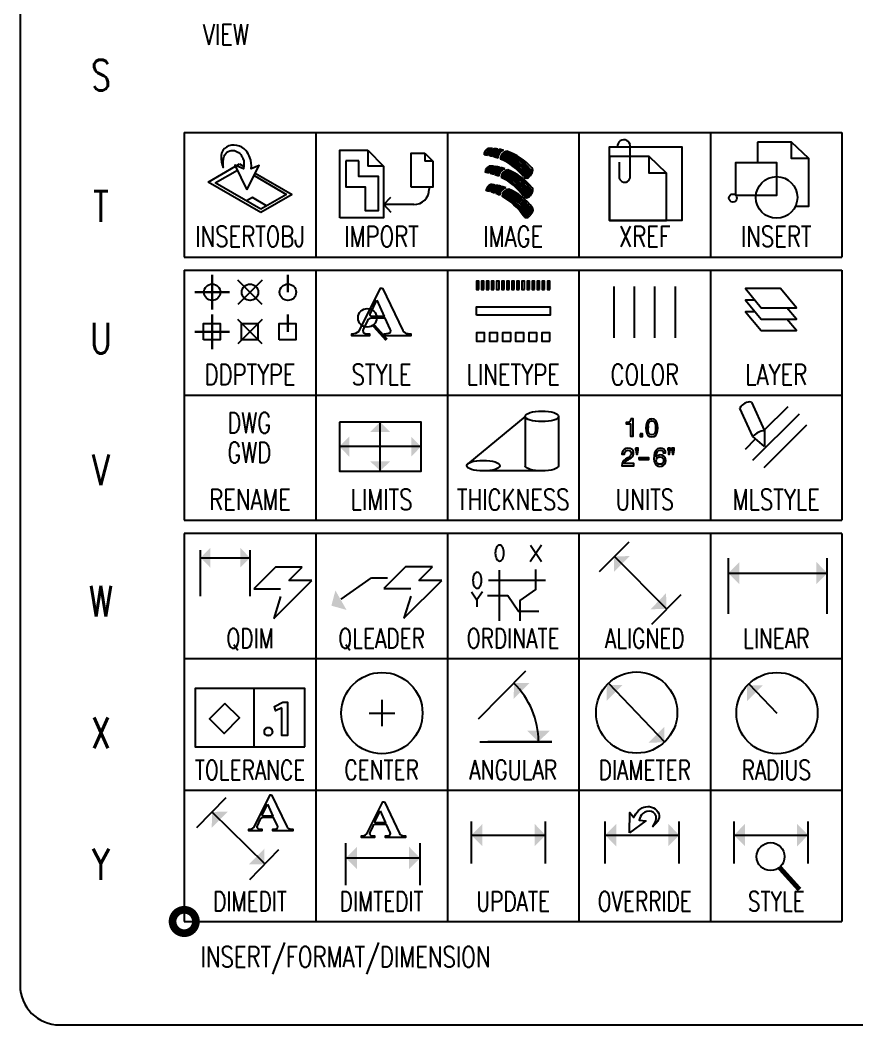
# Model space of a CAD drawing. Extents: x 1.7 to 12.8, y 1.1 to 13.1.
# Drawn here: x 1.716 to 4.274, y 1.067 to 4.138 of the extents above; entities that cross this region are included whole.
import ezdxf
from ezdxf.enums import TextEntityAlignment as Align

# ---------------------------------------------------------------- set-up
doc = ezdxf.new("R2010")
doc.units = 0
doc.header["$MEASUREMENT"] = 0
doc.linetypes.add('Center', pattern=[1.125, 0.75, -0.125, 0.125, -0.125])
for name, color, linetype in [('Borders', 252, 'Continuous'), ('Icons', 7, 'Continuous'), ('Text English', 7, 'Continuous')]:
    doc.layers.add(name, color=color, linetype=linetype)
doc.styles.add('Roman Simplex', font='romans.shx', dxfattribs={"width": 0.75, "height": 0.0625})

# ---------------------------------------------------------------- blocks, each defined once
blk = doc.blocks.new('INSERTOBJ')
at = {"layer": 'Icons', "color": 9}
for p, q in [((2.291, 3.6432), (2.3743, 3.6914)), ((2.3768, 3.6928), (2.3868, 3.6985)), ((2.3868, 3.6985), (2.4001, 3.6909)), ((2.3128, 3.6407), (2.3801, 3.6796)), ((2.4311, 3.6629), (2.5305, 3.6055)), ((2.435, 3.6707), (2.5479, 3.6055)), ((2.4521, 3.5502), (2.291, 3.6432)), ((2.4521, 3.5603), (2.3128, 3.6407)), ((2.426, 3.5955), (2.4085, 3.5854)), ((2.4695, 3.5703), (2.426, 3.5955)), ((2.5479, 3.6055), (2.4521, 3.5502)), ((2.5305, 3.6055), (2.4521, 3.5603))]:
    blk.add_line(p, q, dxfattribs=at)
at = {"layer": 'Icons'}
blk.add_lwpolyline([(2.4095, 3.6197), (2.4464, 3.6935), (2.4228, 3.684, 0.112483), (2.4187, 3.7181, 0.091919), (2.4065, 3.7392, 0.356106), (2.3469, 3.75, 0.257179), (2.3305, 3.724, 0.118424), (2.3371, 3.6872, -0.114901), (2.3403, 3.7222, -0.394005), (2.3712, 3.7392, -0.249939), (2.3973, 3.7154, -0.149654), (2.3988, 3.684), (2.3729, 3.6943)], format="xyb", close=True, dxfattribs=at)
blk = doc.blocks.new('IMPORT')
at = {"layer": 'Icons'}
for p, q in [((2.7787, 3.7403), (2.7787, 3.6919)), ((2.7787, 3.7403), (2.8265, 3.6919)), ((2.8265, 3.6919), (2.7787, 3.6919))]:
    blk.add_line(p, q, dxfattribs=at)
at = {"layer": 'Icons', "color": 8}
for p, q in [((2.9534, 3.7313), (2.9773, 3.7071)), ((2.9534, 3.7313), (2.9534, 3.7071)), ((2.9773, 3.7071), (2.9534, 3.7071))]:
    blk.add_line(p, q, dxfattribs=at)
at = {"layer": 'Icons', "color": 1}
for p, q in [((2.9665, 3.6279), (2.9665, 3.6212)), ((2.8282, 3.5743), (2.8491, 3.5974)), ((2.9197, 3.5743), (2.8282, 3.5743)), ((2.8282, 3.5743), (2.8491, 3.5513))]:
    blk.add_line(p, q, dxfattribs=at)
at = {"layer": 'Icons'}
for points in [[(2.6936, 3.5336), (2.6936, 3.7403), (2.7787, 3.7403)], [(2.8265, 3.6919), (2.8265, 3.5336), (2.6936, 3.5336)]]:
    blk.add_lwpolyline(points, dxfattribs=at)
at = {"layer": 'Icons', "color": 8}
for points in [[(2.9109, 3.6279), (2.9109, 3.7313), (2.9534, 3.7313)], [(2.9773, 3.7071), (2.9773, 3.6279), (2.9109, 3.6279)]]:
    blk.add_lwpolyline(points, dxfattribs=at)
at = {"layer": 'Icons', "color": 1}
for points in [[(2.7118, 3.7077), (2.7118, 3.6281), (2.7705, 3.6281), (2.7705, 3.5558), (2.8114, 3.5558), (2.8114, 3.6606), (2.7516, 3.6606), (2.7516, 3.7077)], [(2.7516, 3.7077), (2.7118, 3.7077)]]:
    blk.add_lwpolyline(points, dxfattribs=at)
blk.add_arc((2.9197, 3.6212), 0.0469, 270, 0, dxfattribs=at)
blk = doc.blocks.new('IMAGE')
at = {"layer": 'Icons', "color": 1}
blk.add_line((3.2812, 3.6728), (3.2739, 3.661), dxfattribs=at)
at = {"layer": 'Icons', "color": 5}
blk.add_line((3.2814, 3.6117), (3.2736, 3.6003), dxfattribs=at)
at = {"layer": 'Icons', "color": 114}
blk.add_line((3.2819, 3.5506), (3.2737, 3.5395), dxfattribs=at)
at = {"layer": 'Icons', "color": 31}
for centre, radius, start, end in [((3.1564, 3.726), 0.0224, 115.5246, 179.178), ((3.1157, 3.5499), 0.1773, 80.241, 84.0643), ((3.1681, 3.725), 0.0324, 149.5951, 178.0737), ((3.1681, 3.725), 0.0274, 129.5177, 179.0615), ((3.1681, 3.725), 0.0224, 112.1205, 180.8669), ((3.1475, 3.5688), 0.1773, 86.0513, 90.2338)]:
    blk.add_arc(centre, radius, start, end, dxfattribs=at)
at = {"layer": 'Icons', "color": 11}
for centre, radius, start, end in [((3.1724, 3.7243), 0.0224, 109.8604, 180.9863), ((3.1157, 3.5499), 0.1773, 75.3712, 78.8393), ((3.1828, 3.7222), 0.0299, 131.5833, 178.0136), ((3.1828, 3.7222), 0.0274, 123.7157, 178.9916), ((3.1828, 3.7222), 0.0249, 116.5285, 180.2581), ((3.1828, 3.7222), 0.0224, 106.0262, 181.9172), ((3.1475, 3.5688), 0.1773, 80.53, 84.4013)]:
    blk.add_arc(centre, radius, start, end, dxfattribs=at)
at = {"layer": 'Icons', "color": 20}
for centre, radius, start, end in [((3.1867, 3.721), 0.0224, 102.811, 181.4433), ((3.1157, 3.5499), 0.1773, 69.8089, 74.0895), ((3.1992, 3.7184), 0.0324, 137.543, 177.7161), ((3.1992, 3.7184), 0.0299, 125.3378, 178.9958), ((3.1992, 3.7184), 0.0274, 120.258, 180.6052), ((3.1992, 3.7184), 0.0249, 113.7176, 182.6568), ((3.1992, 3.7184), 0.0224, 104.5599, 185.3244), ((3.1475, 3.5688), 0.1773, 74.9438, 78.8724)]:
    blk.add_arc(centre, radius, start, end, dxfattribs=at)
at = {"layer": 'Icons', "color": 1}
for centre, radius, start, end in [((3.2066, 3.715), 0.0224, 98.4263, 184.0351), ((3.1157, 3.5499), 0.1823, 35.3795, 67.8048), ((3.1157, 3.5499), 0.1873, 34.813, 67.9692), ((3.1157, 3.5499), 0.1923, 34.9621, 67.7877), ((3.1157, 3.5499), 0.1973, 35.5727, 67.2344), ((3.1157, 3.5499), 0.2023, 36.167, 66.3066), ((3.1475, 3.5688), 0.1773, 41.6697, 71.6372), ((3.1157, 3.5499), 0.2073, 36.7536, 63.4345), ((3.1157, 3.5499), 0.1773, 38.3432, 67.2344), ((3.2712, 3.6789), 0.0117, 328.3856, 41.6697), ((3.264, 3.6672), 0.0117, 218.3432, 328.3856)]:
    blk.add_arc(centre, radius, start, end, dxfattribs=at)
at = {"layer": 'Icons', "color": 131}
for centre, radius, start, end in [((3.1597, 3.6715), 0.0224, 112.4434, 176.0968), ((3.1714, 3.6699), 0.0324, 146.5139, 174.9924), ((3.1714, 3.6699), 0.0274, 126.4364, 175.9803), ((3.1714, 3.6699), 0.0224, 109.0392, 177.7856), ((3.1424, 3.515), 0.1773, 82.9701, 87.1526), ((3.1096, 3.4979), 0.1773, 77.1598, 80.983)]:
    blk.add_arc(centre, radius, start, end, dxfattribs=at)
at = {"layer": 'Icons', "color": 140}
for centre, radius, start, end in [((3.1756, 3.6689), 0.0224, 106.7791, 177.9051), ((3.1859, 3.6663), 0.0299, 128.5021, 174.9324), ((3.1859, 3.6663), 0.0274, 120.6344, 175.9103), ((3.1859, 3.6663), 0.0249, 113.4472, 177.1768), ((3.1859, 3.6663), 0.0224, 102.9449, 178.836), ((3.1424, 3.515), 0.1773, 77.4488, 81.32), ((3.1096, 3.4979), 0.1773, 72.29, 75.758)]:
    blk.add_arc(centre, radius, start, end, dxfattribs=at)
at = {"layer": 'Icons', "color": 150}
for centre, radius, start, end in [((3.1897, 3.6649), 0.0224, 99.7297, 178.362), ((3.202, 3.6616), 0.0299, 122.2566, 175.9146), ((3.202, 3.6616), 0.0274, 117.1768, 177.5239), ((3.1424, 3.515), 0.1773, 71.8625, 75.7911), ((3.1096, 3.4979), 0.1773, 66.7277, 71.0082), ((3.202, 3.6616), 0.0324, 134.4617, 174.6349), ((3.202, 3.6616), 0.0249, 110.6364, 179.5756), ((3.202, 3.6616), 0.0224, 101.4786, 182.2431)]:
    blk.add_arc(centre, radius, start, end, dxfattribs=at)
at = {"layer": 'Icons', "color": 5}
for centre, radius, start, end in [((3.2093, 3.6578), 0.0224, 95.345, 180.9539), ((3.1096, 3.4979), 0.1773, 35.262, 64.1532), ((3.1096, 3.4979), 0.1823, 32.2983, 64.7235), ((3.1096, 3.4979), 0.1873, 31.7318, 64.8879), ((3.1096, 3.4979), 0.1923, 31.8808, 64.7064), ((3.1096, 3.4979), 0.1973, 32.4915, 64.1532), ((3.1096, 3.4979), 0.2023, 33.0858, 63.2253), ((3.1424, 3.515), 0.1773, 38.5884, 68.556), ((3.1096, 3.4979), 0.2073, 33.6723, 60.3532), ((3.2718, 3.6183), 0.0117, 325.3043, 38.5884), ((3.264, 3.607), 0.0117, 215.262, 325.3043)]:
    blk.add_arc(centre, radius, start, end, dxfattribs=at)
at = {"layer": 'Icons', "color": 60}
for centre, radius, start, end in [((3.1623, 3.6145), 0.0224, 110.467, 174.1204), ((3.1739, 3.6126), 0.0299, 129.8857, 173.4341), ((3.1739, 3.6126), 0.0249, 117.3641, 174.7726), ((3.1739, 3.6126), 0.0224, 107.0629, 175.8093), ((3.1396, 3.4588), 0.1773, 80.9937, 85.1762), ((3.1063, 3.4428), 0.1773, 75.1834, 79.0067)]:
    blk.add_arc(centre, radius, start, end, dxfattribs=at)
at = {"layer": 'Icons', "color": 81}
for centre, radius, start, end in [((3.1781, 3.6114), 0.0224, 104.8028, 175.9287), ((3.1883, 3.6085), 0.0299, 126.5257, 172.956), ((3.1883, 3.6085), 0.0274, 118.6581, 173.9339), ((3.1883, 3.6085), 0.0249, 111.4709, 175.2005), ((3.1883, 3.6085), 0.0224, 100.9686, 176.8596), ((3.1396, 3.4588), 0.1773, 75.4724, 79.3437), ((3.1063, 3.4428), 0.1773, 70.3136, 73.7817)]:
    blk.add_arc(centre, radius, start, end, dxfattribs=at)
at = {"layer": 'Icons', "color": 102}
for centre, radius, start, end in [((3.192, 3.6069), 0.0224, 97.7534, 176.3856), ((3.2043, 3.6033), 0.0324, 132.4854, 172.6585), ((3.2043, 3.6033), 0.0299, 120.2802, 173.9382), ((3.2043, 3.6033), 0.0274, 115.2004, 175.5476), ((3.2043, 3.6033), 0.0249, 108.66, 177.5992), ((3.2043, 3.6033), 0.0224, 99.5023, 180.2667), ((3.1396, 3.4588), 0.1773, 69.8862, 73.8148), ((3.1063, 3.4428), 0.1773, 64.7513, 69.0319)]:
    blk.add_arc(centre, radius, start, end, dxfattribs=at)
at = {"layer": 'Icons', "color": 114}
for centre, radius, start, end in [((3.2114, 3.5992), 0.0224, 93.3686, 178.9775), ((3.1063, 3.4428), 0.1773, 33.2856, 62.1768), ((3.1396, 3.4588), 0.1523, 30.7154, 70.9482), ((3.1396, 3.4588), 0.1573, 31.1639, 71.0559), ((3.1396, 3.4588), 0.1623, 31.881, 70.7556), ((3.1396, 3.4588), 0.1673, 32.5521, 70.0372), ((3.1396, 3.4588), 0.1473, 31.0947, 66.5796), ((3.1396, 3.4588), 0.1723, 33.3549, 68.7932), ((3.1396, 3.4588), 0.1773, 36.6121, 66.5796), ((3.1396, 3.4588), 0.1423, 32.8352, 46.821), ((3.2725, 3.5576), 0.0117, 323.328, 36.6121), ((3.2643, 3.5465), 0.0117, 213.2856, 323.328)]:
    blk.add_arc(centre, radius, start, end, dxfattribs=at)
blk = doc.blocks.new('XREF')
at = {"layer": 'Icons', "color": 9}
blk.add_lwpolyline([(3.518, 3.526), (3.518, 3.7503), (3.739, 3.7503), (3.739, 3.526), (3.518, 3.526)], dxfattribs=at)
at = {"layer": 'Icons'}
blk.add_lwpolyline([(3.5467, 3.7039), (3.5467, 3.6597, 1.032778), (3.581, 3.6608), (3.581, 3.7525, 1.058186), (3.5419, 3.7503, -2.787445)], format="xyb", dxfattribs=at)
at = {"layer": 'Icons', "color": 1}
for points in [[(3.518, 3.7216), (3.518, 3.526), (3.6915, 3.526), (3.6915, 3.6707), (3.6385, 3.6707), (3.6385, 3.7216), (3.518, 3.7216)], [(3.6915, 3.6707), (3.6385, 3.7216)]]:
    blk.add_lwpolyline(points, dxfattribs=at)
blk = doc.blocks.new('INSERT')
at = {"layer": 'Icons'}
for points in [[(3.9703, 3.7646), (3.9703, 3.7016)], [(4.0858, 3.569), (4.1272, 3.569), (4.1272, 3.7149), (4.0742, 3.7149), (4.0742, 3.7646), (3.9703, 3.7646)], [(4.1272, 3.7149), (4.0742, 3.7646)], [(3.9659, 3.6032), (4.0289, 3.6032), (4.0289, 3.6585)]]:
    blk.add_lwpolyline(points, dxfattribs=at)
at = {"layer": 'Icons', "color": 7}
blk.add_lwpolyline([(4.0289, 3.6032), (4.0289, 3.7016), (3.9029, 3.7016), (3.9029, 3.6032)], close=True, dxfattribs=at)
at = {"layer": 'Icons', "color": 1}
blk.add_circle((4.0283, 3.5961), 0.0635, dxfattribs=at)
at = {"layer": 'Icons', "color": 7}
blk.add_circle((3.8946, 3.5943), 0.0123, dxfattribs=at)
blk = doc.blocks.new('DDPTYPE')
at = {"layer": 'Icons'}
for p, q in [((2.3032, 3.3592), (2.3032, 3.2536)), ((2.3032, 3.2536), (2.3032, 3.3592)), ((2.5345, 3.3064), (2.5345, 3.3592)), ((2.5345, 3.3592), (2.5345, 3.3064)), ((2.4562, 3.3437), (2.3815, 3.2691)), ((2.4562, 3.2691), (2.3815, 3.3437)), ((2.2504, 3.3064), (2.356, 3.3064)), ((2.356, 3.3064), (2.2504, 3.3064)), ((2.3032, 3.1329), (2.3032, 3.2385)), ((2.3032, 3.2385), (2.3032, 3.1329)), ((2.5345, 3.1857), (2.5345, 3.2385)), ((2.5345, 3.2385), (2.5345, 3.1857)), ((2.4562, 3.2231), (2.3815, 3.1484)), ((2.4562, 3.1484), (2.3815, 3.2231)), ((2.356, 3.1857), (2.2504, 3.1857)), ((2.2504, 3.1857), (2.356, 3.1857))]:
    blk.add_line(p, q, dxfattribs=at)
for points in [[(2.2771, 3.1606), (2.2771, 3.2109), (2.3274, 3.2109), (2.3274, 3.1606)], [(2.3927, 3.1606), (2.3927, 3.2109), (2.443, 3.2109), (2.443, 3.1606)], [(2.5084, 3.1606), (2.5084, 3.2109), (2.5587, 3.2109), (2.5587, 3.1606)]]:
    blk.add_lwpolyline(points, close=True, dxfattribs=at)
for centre in [(2.3032, 3.3064), (2.4188, 3.3064), (2.5345, 3.3064)]:
    blk.add_circle(centre, 0.0251, dxfattribs=at)
blk = doc.blocks.new('TEXTSTYLE')
at = {"layer": 'Icons', "color": 9}
for points in [[(2.8239, 3.3189), (2.8861, 3.1899, 0.302496), (2.9026, 3.1802), (2.9101, 3.1795), (2.9101, 3.1735), (2.8284, 3.1735), (2.8284, 3.1795), (2.8419, 3.181, 0.592337), (2.8472, 3.1937), (2.8322, 3.2267), (2.7894, 3.2267, 0.261951), (2.7774, 3.2199), (2.7647, 3.1929, 0.471405), (2.7707, 3.1802), (2.7842, 3.1795), (2.7842, 3.1735), (2.7302, 3.1735), (2.7302, 3.1795, 0.175809), (2.752, 3.1877), (2.8172, 3.3189)], [(2.8067, 3.2821), (2.8292, 3.2327), (2.7902, 3.2327, -0.588403), (2.7864, 3.2394)]]:
    blk.add_lwpolyline(points, format="xyb", close=True, dxfattribs=at)
at = {"layer": 'Icons', "const_width": 0.01}
blk.add_lwpolyline([(2.7952, 3.2066), (2.8363, 3.161)], dxfattribs=at)
at = {"layer": 'Icons'}
blk.add_circle((2.7773, 3.2282), 0.0284, dxfattribs=at)
blk = doc.blocks.new('LINETYPE')
at = {"layer": 'Icons'}
for points in [[(3.1179, 3.315), (3.1179, 3.34), (3.1106, 3.34), (3.1106, 3.315)], [(3.1334, 3.315), (3.1334, 3.34), (3.1261, 3.34), (3.1261, 3.315)], [(3.1489, 3.315), (3.1489, 3.34), (3.1416, 3.34), (3.1416, 3.315)], [(3.1644, 3.315), (3.1644, 3.34), (3.1571, 3.34), (3.1571, 3.315)], [(3.1799, 3.315), (3.1799, 3.34), (3.1726, 3.34), (3.1726, 3.315)], [(3.1954, 3.315), (3.1954, 3.34), (3.1881, 3.34), (3.1881, 3.315)], [(3.2109, 3.315), (3.2109, 3.34), (3.2036, 3.34), (3.2036, 3.315)], [(3.2264, 3.315), (3.2264, 3.34), (3.2191, 3.34), (3.2191, 3.315)], [(3.2419, 3.315), (3.2419, 3.34), (3.2346, 3.34), (3.2346, 3.315)], [(3.2574, 3.315), (3.2574, 3.34), (3.2501, 3.34), (3.2501, 3.315)], [(3.2729, 3.315), (3.2729, 3.34), (3.2656, 3.34), (3.2656, 3.315)], [(3.2884, 3.315), (3.2884, 3.34), (3.2811, 3.34), (3.2811, 3.315)], [(3.3039, 3.315), (3.3039, 3.34), (3.2966, 3.34), (3.2966, 3.315)], [(3.3194, 3.315), (3.3194, 3.34), (3.3121, 3.34), (3.3121, 3.315)], [(3.3349, 3.315), (3.3349, 3.34), (3.3277, 3.34), (3.3277, 3.315)], [(3.1106, 3.2362), (3.1106, 3.2618), (3.3364, 3.2618), (3.3363, 3.2362)], [(3.1356, 3.1569), (3.1356, 3.1819), (3.1106, 3.1819), (3.1106, 3.1569)], [(3.1757, 3.1569), (3.1757, 3.1819), (3.1507, 3.1819), (3.1507, 3.1569)], [(3.2157, 3.1569), (3.2157, 3.1819), (3.1907, 3.1819), (3.1907, 3.1569)], [(3.2557, 3.1569), (3.2557, 3.1819), (3.2307, 3.1819), (3.2307, 3.1569)], [(3.2957, 3.1569), (3.2957, 3.1819), (3.2707, 3.1819), (3.2707, 3.1569)], [(3.3357, 3.1569), (3.3357, 3.1819), (3.3108, 3.1819), (3.3108, 3.1569)]]:
    blk.add_lwpolyline(points, close=True, dxfattribs=at)
blk = doc.blocks.new('COLOR')
at = {"layer": 'Icons', "color": 1}
blk.add_line((3.5314, 3.167), (3.5314, 3.324), dxfattribs=at)
at = {"layer": 'Icons', "color": 2}
blk.add_line((3.5939, 3.167), (3.5939, 3.324), dxfattribs=at)
at = {"layer": 'Icons', "color": 3}
blk.add_line((3.6564, 3.167), (3.6564, 3.324), dxfattribs=at)
at = {"layer": 'Icons', "color": 5}
blk.add_line((3.7189, 3.167), (3.7189, 3.324), dxfattribs=at)
blk = doc.blocks.new('LAYER')
at = {"layer": 'Icons'}
for p, q in [((4.0891, 3.2238), (4.0595, 3.2592)), ((4.0891, 3.1892), (4.0598, 3.2238))]:
    blk.add_line(p, q, dxfattribs=at)
for points in [[(4.0891, 3.2592), (4.0404, 3.3174), (3.9329, 3.3174), (3.9815, 3.2592), (4.0891, 3.2592)], [(3.9624, 3.282), (3.9329, 3.282), (3.9815, 3.2238), (4.0891, 3.2238), (4.0595, 3.2592)], [(3.9624, 3.2467), (3.9329, 3.2467), (3.9815, 3.1892), (4.0891, 3.1892), (4.0598, 3.2238)]]:
    blk.add_lwpolyline(points, dxfattribs=at)
at = {"layer": 'Icons', "color": 7}
blk.add_lwpolyline([(4.0891, 3.2592), (4.0404, 3.3174), (3.9329, 3.3174), (3.9815, 3.2592), (4.0891, 3.2592), (4.0891, 3.2592)], dxfattribs=at)
blk = doc.blocks.new('RENAME')
at = {"layer": 'Text English', "style": 'Roman Simplex', "width": 0.75}
for s, p in [('DWG', (2.4167, 2.8756)), ('GWD', (2.4167, 2.7846))]:
    blk.add_text(s, height=0.06336, dxfattribs=at).set_placement(p, align=Align.CENTER)
blk = doc.blocks.new('LIMITS')
at = {"layer": 'Icons'}
for p, q in [((2.8167, 2.7599), (2.8167, 2.9095)), ((2.9415, 2.8347), (2.6919, 2.8347))]:
    blk.add_line(p, q, dxfattribs=at)
blk.add_lwpolyline([(2.6919, 2.9095), (2.6919, 2.7599), (2.9415, 2.7599), (2.9415, 2.9095)], close=True, dxfattribs=at)
for points in [[(2.8471, 2.8795), (2.8167, 2.9095), (2.7862, 2.8795)], [(2.7219, 2.8651), (2.6919, 2.8347), (2.7219, 2.8042)], [(2.9115, 2.8651), (2.9415, 2.8347), (2.9115, 2.8042)], [(2.8471, 2.7898), (2.8167, 2.7599), (2.7862, 2.7898)]]:
    blk.add_solid(points, dxfattribs=at)
blk = doc.blocks.new('THICKNESS')
at = {"layer": 'Icons'}
for p, q in [((3.2603, 2.927), (3.0844, 2.7821)), ((3.3111, 2.7602), (3.1318, 2.7602))]:
    blk.add_line(p, q, dxfattribs=at)
at = {"layer": 'Icons', "color": 1}
for p, q in [((3.2603, 2.927), (3.2603, 2.7763)), ((3.3619, 2.927), (3.3619, 2.7763))]:
    blk.add_line(p, q, dxfattribs=at)
for centre in [(3.3111, 2.927), (3.1318, 2.7763)]:
    blk.add_ellipse(centre, major_axis=(-0.0508, 0), ratio=0.31795, dxfattribs=at)
at = {"layer": 'Icons', "color": 1, "extrusion": (0, 0, -1)}
blk.add_ellipse((3.3111, 2.7763), major_axis=(-0.0508, 0), ratio=0.31795, start_param=3.141593, end_param=6.283185, dxfattribs=at)
blk = doc.blocks.new('UNITS')
blk.add_lwpolyline([(3.6068, 2.7948), (3.638, 2.7948), (3.638, 2.8004), (3.6068, 2.8004), (3.6068, 2.7948)])
at = {"layer": 'Icons', "elevation": -0.0441}
for points in [[(3.5758, 2.9035), (3.5698, 2.9035), (3.5698, 2.9095), (3.5758, 2.9095), (3.5788, 2.9105), (3.5818, 2.9125), (3.5828, 2.9155), (3.5838, 2.9205), (3.5888, 2.9205), (3.5888, 2.9135), (3.5888, 2.9065), (3.5888, 2.8995), (3.5888, 2.8925), (3.5888, 2.8865), (3.5888, 2.8795), (3.5888, 2.8725), (3.5888, 2.8655), (3.5828, 2.8655), (3.5828, 2.8755), (3.5828, 2.8845), (3.5828, 2.8945), (3.5828, 2.9035)], [(3.6108, 2.8735), (3.6108, 2.8655), (3.6188, 2.8655), (3.6188, 2.8735)], [(3.5652, 2.7885), (3.5682, 2.7905), (3.5712, 2.7935), (3.5752, 2.7955), (3.5792, 2.7975), (3.5842, 2.8005), (3.5872, 2.8035), (3.5902, 2.8075), (3.5912, 2.8125), (3.5912, 2.8165), (3.5902, 2.8215), (3.5872, 2.8255), (3.5812, 2.8285), (3.5732, 2.8295), (3.5672, 2.8285), (3.5622, 2.8255), (3.5582, 2.8215), (3.5562, 2.8165), (3.5552, 2.8115), (3.5632, 2.8115), (3.5632, 2.8155), (3.5652, 2.8185), (3.5672, 2.8215), (3.5702, 2.8225), (3.5732, 2.8235), (3.5782, 2.8225), (3.5812, 2.8215), (3.5832, 2.8185), (3.5842, 2.8155), (3.5842, 2.8125), (3.5832, 2.8085), (3.5812, 2.8055), (3.5782, 2.8035), (3.5752, 2.8015), (3.5712, 2.7995), (3.5662, 2.7965), (3.5612, 2.7925), (3.5582, 2.7885), (3.5562, 2.7825), (3.5552, 2.7755), (3.5642, 2.7755), (3.5732, 2.7755), (3.5832, 2.7755), (3.5922, 2.7755), (3.5922, 2.7825), (3.5842, 2.7825), (3.5772, 2.7825), (3.5692, 2.7825), (3.5622, 2.7825), (3.5632, 2.7855)], [(3.7154, 2.8235), (3.7154, 2.8295), (3.7084, 2.8295), (3.7084, 2.8235), (3.7094, 2.8175), (3.7104, 2.8115), (3.7134, 2.8115), (3.7144, 2.8175)], [(3.6614, 2.7875), (3.6604, 2.7915), (3.6614, 2.7955), (3.6624, 2.7985), (3.6654, 2.8005), (3.6684, 2.8025), (3.6714, 2.8035), (3.6764, 2.8025), (3.6794, 2.8015), (3.6814, 2.7985), (3.6824, 2.7955), (3.6824, 2.7915), (3.6824, 2.7875), (3.6804, 2.7845), (3.6784, 2.7825), (3.6754, 2.7805), (3.6714, 2.7805), (3.6684, 2.7805), (3.6654, 2.7825), (3.6624, 2.7845)]]:
    blk.add_lwpolyline(points, close=True, dxfattribs=at)
for points in [[(3.6398, 2.9185), (3.6348, 2.9145), (3.6318, 2.9075), (3.6298, 2.9005), (3.6288, 2.8915), (3.6298, 2.8825), (3.6318, 2.8745), (3.6348, 2.8685), (3.6398, 2.8655), (3.6468, 2.8645), (3.6538, 2.8655), (3.6588, 2.8685), (3.6618, 2.8745), (3.6638, 2.8825), (3.6648, 2.8915), (3.6638, 2.9005), (3.6618, 2.9085), (3.6588, 2.9145), (3.6538, 2.9185), (3.6468, 2.9195), (3.6398, 2.9185), (3.6468, 2.9195)], [(3.6358, 2.8985), (3.6368, 2.9045), (3.6388, 2.9095), (3.6418, 2.9125), (3.6468, 2.9135), (3.6518, 2.9125), (3.6548, 2.9095), (3.6568, 2.9045), (3.6578, 2.8985), (3.6578, 2.8915), (3.6578, 2.8845), (3.6568, 2.8785), (3.6548, 2.8745), (3.6518, 2.8715), (3.6468, 2.8705), (3.6418, 2.8715), (3.6388, 2.8745), (3.6368, 2.8785), (3.6358, 2.8845), (3.6358, 2.8915), (3.6358, 2.8985), (3.6358, 2.8915)], [(3.5982, 2.8235), (3.5992, 2.8175), (3.6002, 2.8115), (3.6032, 2.8115), (3.6042, 2.8175), (3.6052, 2.8235), (3.6052, 2.8295), (3.5982, 2.8295), (3.5982, 2.8235), (3.5982, 2.8295)], [(3.6604, 2.8085), (3.6624, 2.8145), (3.6644, 2.8195), (3.6674, 2.8225), (3.6724, 2.8235), (3.6754, 2.8235), (3.6784, 2.8225), (3.6804, 2.8205), (3.6814, 2.8185), (3.6814, 2.8155), (3.6884, 2.8155), (3.6884, 2.8195), (3.6864, 2.8225), (3.6834, 2.8265), (3.6784, 2.8285), (3.6724, 2.8295), (3.6644, 2.8275), (3.6594, 2.8225), (3.6554, 2.8155), (3.6544, 2.8065), (3.6534, 2.7985), (3.6544, 2.7895), (3.6574, 2.7825), (3.6614, 2.7775), (3.6664, 2.7745), (3.6714, 2.7735), (3.6774, 2.7745), (3.6824, 2.7775), (3.6864, 2.7805), (3.6884, 2.7855), (3.6894, 2.7915), (3.6884, 2.7965), (3.6874, 2.8015), (3.6834, 2.8055), (3.6784, 2.8085), (3.6724, 2.8095), (3.6694, 2.8085), (3.6664, 2.8075), (3.6634, 2.8065), (3.6614, 2.8045), (3.6604, 2.8035), (3.6604, 2.8085), (3.6604, 2.8035)], [(3.6964, 2.8235), (3.6974, 2.8175), (3.6984, 2.8115), (3.7014, 2.8115), (3.7024, 2.8175), (3.7034, 2.8235), (3.7034, 2.8295), (3.6964, 2.8295), (3.6964, 2.8235), (3.6964, 2.8295)]]:
    blk.add_lwpolyline(points, dxfattribs=at)
blk = doc.blocks.new('MLSTYLE')
at = {"layer": 'Icons', "color": 2}
for p, q in [((3.956, 2.8654), (3.9162, 2.9522)), ((3.952, 2.9708), (3.9911, 2.8833)), ((3.9911, 2.8349), (3.956, 2.8654)), ((3.9911, 2.8833), (3.9911, 2.8349))]:
    blk.add_line(p, q, dxfattribs=at)
at = {"layer": 'Icons', "color": 8}
for p, q in [((3.9905, 2.8846), (4.0634, 2.9575)), ((3.99, 2.7703), (4.1203, 2.9007))]:
    blk.add_line(p, q, dxfattribs=at)
at = {"layer": 'Icons', "linetype": 'Center'}
blk.add_line((3.9556, 2.7928), (4.0978, 2.935), dxfattribs=at)
at = {"layer": 'Icons', "color": 253}
blk.add_line((3.9331, 2.8272), (3.9642, 2.8583), dxfattribs=at)
at = {"layer": 'Icons', "color": 2}
for centre, radius, start, end in [((3.9475, 2.9357), 0.0354, 82.644, 152.1711), ((3.9947, 2.8329), 0.0505, 94.0208, 139.9709)]:
    blk.add_arc(centre, radius, start, end, dxfattribs=at)
blk = doc.blocks.new('QDIM')
at = {"layer": 'Icons'}
for p, q in [((2.2678, 2.3778), (2.2678, 2.5183)), ((2.4188, 2.3778), (2.4188, 2.5183)), ((2.2678, 2.4949), (2.4188, 2.4949))]:
    blk.add_line(p, q, dxfattribs=at)
at = {"layer": 'Icons', "color": 8}
for p, q in [((2.4967, 2.4664), (2.4305, 2.4002)), ((2.5786, 2.4664), (2.4967, 2.4664)), ((2.5373, 2.425), (2.5786, 2.4664)), ((2.4305, 2.4002), (2.5124, 2.4002)), ((2.4916, 2.3092), (2.6075, 2.425)), ((2.6075, 2.425), (2.5373, 2.425)), ((2.5124, 2.3768), (2.4916, 2.3092))]:
    blk.add_line(p, q, dxfattribs=at)
at = {"layer": 'Icons'}
for points in [[(2.2977, 2.5254), (2.2678, 2.4949), (2.2977, 2.4644)], [(2.3889, 2.5254), (2.4188, 2.4949), (2.3889, 2.4644)]]:
    blk.add_solid(points, dxfattribs=at)
blk = doc.blocks.new('QLEADER')
for p, q in [((2.6973, 2.3684), (2.7903, 2.4338)), ((2.7903, 2.4338), (2.8386, 2.4338))]:
    blk.add_line(p, q)
at = {"layer": 'Icons', "color": 8}
for p, q in [((2.8944, 2.4671), (2.8282, 2.4009)), ((2.9763, 2.4671), (2.8944, 2.4671)), ((2.935, 2.4258), (2.9763, 2.4671)), ((2.8282, 2.4009), (2.9101, 2.4009)), ((2.8893, 2.3099), (3.0052, 2.4258)), ((3.0052, 2.4258), (2.935, 2.4258)), ((2.9101, 2.3775), (2.8893, 2.3099))]:
    blk.add_line(p, q, dxfattribs=at)
at = {"layer": 'Icons'}
blk.add_solid([(2.6798, 2.395), (2.6675, 2.3485), (2.7138, 2.3354)], dxfattribs=at)
blk = doc.blocks.new('ORDINATE')
at = {"layer": 'Icons'}
for p, q in [((3.1475, 2.4264), (3.3219, 2.4264)), ((3.1121, 2.3661), (3.1121, 2.3451))]:
    blk.add_line(p, q, dxfattribs=at)
for points in [[(3.1817, 2.5337, 0.164917), (3.1772, 2.5322, 0.105743), (3.1723, 2.5266, 0.068937), (3.1696, 2.5191, 0.05513), (3.1685, 2.5092, 0.05513), (3.1696, 2.4993, 0.068937), (3.1723, 2.4919, 0.105743), (3.1772, 2.4862, 0.164917), (3.1817, 2.4847, 0.164917), (3.1863, 2.4862, 0.105743), (3.1911, 2.4919, 0.068937), (3.1939, 2.4993, 0.05513), (3.195, 2.5092, 0.05513), (3.1939, 2.5191, 0.068937), (3.1911, 2.5266, 0.105743), (3.1863, 2.5322, 0.164917)], [(3.1134, 2.4507, 0.164917), (3.1088, 2.4492, 0.105743), (3.104, 2.4436, 0.068937), (3.1012, 2.4361, 0.05513), (3.1001, 2.4262, 0.05513), (3.1012, 2.4163, 0.068937), (3.104, 2.4089, 0.105743), (3.1088, 2.4032, 0.164917), (3.1134, 2.4017, 0.164917), (3.1179, 2.4032, 0.105743), (3.1228, 2.4089, 0.068937), (3.1255, 2.4163, 0.05513), (3.1266, 2.4262, 0.05513), (3.1255, 2.4361, 0.068937), (3.1228, 2.4436, 0.105743), (3.1179, 2.4492, 0.164917)]]:
    blk.add_lwpolyline(points, format="xyb", close=True, dxfattribs=at)
for points in [[(3.3101, 2.5329), (3.2747, 2.4825)], [(3.2765, 2.5329), (3.3101, 2.4834)], [(3.1817, 2.3025), (3.1817, 2.4572)], [(3.2447, 2.3025), (3.2447, 2.3644), (3.2922, 2.3976), (3.2922, 2.4595)], [(3.0956, 2.3904), (3.1121, 2.3661)], [(3.1292, 2.3904), (3.1121, 2.3661)], [(3.3015, 2.3307), (3.2396, 2.3307), (3.2064, 2.3782), (3.1445, 2.3782)]]:
    blk.add_lwpolyline(points, dxfattribs=at)
blk = doc.blocks.new('ALIGNED')
at = {"layer": 'Icons'}
blk.add_line((3.5314, 2.4995), (3.6913, 2.3388), dxfattribs=at)
for points in [[(3.4866, 2.4531), (3.5772, 2.5432)], [(3.6465, 2.2924), (3.737, 2.3825)]]:
    blk.add_lwpolyline(points, dxfattribs=at)
for points in [[(3.5795, 2.4999), (3.5314, 2.4995), (3.5311, 2.4514)], [(3.6906, 2.3869), (3.6913, 2.3388), (3.6432, 2.3374)]]:
    blk.add_solid(points, dxfattribs=at)
blk = doc.blocks.new('LINEAR')
at = {"layer": 'Icons'}
blk.add_line((3.8811, 2.448), (4.1833, 2.448), dxfattribs=at)
for points in [[(3.8811, 2.3234), (3.8811, 2.4938)], [(4.1833, 2.3234), (4.1833, 2.4938)]]:
    blk.add_lwpolyline(points, dxfattribs=at)
for points in [[(3.9148, 2.4823), (3.8811, 2.448), (3.9148, 2.4137)], [(4.1496, 2.4823), (4.1833, 2.448), (4.1496, 2.4137)]]:
    blk.add_solid(points, dxfattribs=at)
blk = doc.blocks.new('TOLERANCE')
at = {"layer": 'Icons'}
for points in [[(2.5868, 1.9169), (2.5868, 2.0952), (2.2509, 2.0952), (2.2509, 1.9169), (2.5868, 1.9169)], [(2.4306, 2.0952), (2.4306, 1.9169)], [(2.3422, 2.0495), (2.2951, 2.0023), (2.3393, 1.9581), (2.3864, 2.0053), (2.3422, 2.0495)], [(2.5161, 2.0362), (2.4969, 2.0274), (2.494, 2.0406), (2.519, 2.0539), (2.5338, 2.0539), (2.5338, 1.9522), (2.5161, 1.9522), (2.5161, 2.0362), (2.5161, 2.0362)], [(2.4748, 1.9508), (2.4734, 1.9522), (2.4719, 1.9522), (2.4704, 1.9522), (2.4689, 1.9522), (2.4675, 1.9537), (2.466, 1.9552), (2.4645, 1.9552), (2.4645, 1.9567), (2.463, 1.9581), (2.463, 1.9596), (2.463, 1.9611), (2.463, 1.9625), (2.463, 1.964), (2.463, 1.9655), (2.463, 1.967), (2.463, 1.9684), (2.4645, 1.9699), (2.4645, 1.9714), (2.466, 1.9714), (2.466, 1.9729), (2.4675, 1.9729), (2.4675, 1.9743), (2.4689, 1.9743), (2.4704, 1.9758), (2.4719, 1.9758), (2.4734, 1.9758), (2.4748, 1.9758), (2.4763, 1.9758), (2.4778, 1.9758), (2.4793, 1.9758), (2.4807, 1.9743), (2.4822, 1.9743), (2.4822, 1.9729), (2.4837, 1.9729), (2.4837, 1.9714), (2.4851, 1.9714), (2.4851, 1.9699), (2.4851, 1.9684), (2.4866, 1.967), (2.4866, 1.9655), (2.4866, 1.964), (2.4881, 1.9625), (2.4866, 1.9625), (2.4866, 1.9611), (2.4866, 1.9596), (2.4866, 1.9581), (2.4851, 1.9567), (2.4837, 1.9552), (2.4822, 1.9537), (2.4807, 1.9522), (2.4793, 1.9522), (2.4778, 1.9522), (2.4763, 1.9522), (2.4748, 1.9522), (2.4748, 1.9508), (2.4748, 1.9508)]]:
    blk.add_lwpolyline(points, dxfattribs=at)
blk = doc.blocks.new('CENTER')
at = {"layer": 'Icons'}
for points in [[(2.822, 2.0606), (2.822, 1.9799)], [(2.7828, 2.0202), (2.8612, 2.0202)]]:
    blk.add_lwpolyline(points, dxfattribs=at)
blk.add_circle((2.822, 2.0202), 0.1241, dxfattribs=at)
blk = doc.blocks.new('ANGULAR')
at = {"layer": 'Icons'}
for p, q in [((3.2611, 2.148), (3.1166, 2.0013)), ((3.3418, 1.9325), (3.1454, 1.9325))]:
    blk.add_line(p, q, dxfattribs=at)
blk.add_lwpolyline([(3.1208, 1.9325), (3.3418, 1.9325)], dxfattribs=at)
blk.add_arc((3.049, 1.9325), 0.2514, 0, 45.4476, dxfattribs=at)
for points in [[(3.2734, 2.1121), (3.2254, 2.1117), (3.225, 2.0636)], [(3.2661, 1.9662), (3.3004, 1.9325), (3.3347, 1.9662)]]:
    blk.add_solid(points, dxfattribs=at)
blk = doc.blocks.new('DIAMETER')
at = {"layer": 'Icons'}
blk.add_line((3.5149, 2.1115), (3.6861, 1.9319), dxfattribs=at)
blk.add_circle((3.6005, 2.0217), 0.1241, dxfattribs=at)
for points in [[(3.5574, 2.1064), (3.5093, 2.106), (3.5089, 2.0579)], [(3.6852, 1.9786), (3.6848, 1.9305), (3.6367, 1.9301)]]:
    blk.add_solid(points, dxfattribs=at)
blk = doc.blocks.new('RADIUS')
at = {"layer": 'Icons'}
blk.add_line((3.9439, 2.1101), (4.0295, 2.0202), dxfattribs=at)
blk.add_circle((4.0295, 2.0202), 0.1241, dxfattribs=at)
blk.add_solid([(3.9864, 2.1049), (3.9384, 2.1045), (3.9379, 2.0564)], dxfattribs=at)
blk = doc.blocks.new('DIMEDIT')
at = {"layer": 'Icons'}
blk.add_line((2.3024, 1.7183), (2.464, 1.5594), dxfattribs=at)
for points in [[(2.2562, 1.6709), (2.3458, 1.762)], [(2.4178, 1.5121), (2.5074, 1.6032)]]:
    blk.add_lwpolyline(points, dxfattribs=at)
for points in [[(2.4849, 1.7699), (2.5316, 1.6732, 0.302496), (2.544, 1.6659), (2.5496, 1.6653), (2.5496, 1.6608), (2.4883, 1.6608), (2.4883, 1.6653), (2.4984, 1.6664, 0.592337), (2.5024, 1.676), (2.4911, 1.7007), (2.4591, 1.7007, 0.261951), (2.4501, 1.6957), (2.4405, 1.6754, 0.471405), (2.445, 1.6659), (2.4551, 1.6653), (2.4551, 1.6608), (2.4147, 1.6608), (2.4147, 1.6653, 0.175809), (2.431, 1.6715), (2.4799, 1.7699)], [(2.472, 1.7423), (2.4889, 1.7052), (2.4596, 1.7052, -0.588403), (2.4568, 1.7103)]]:
    blk.add_lwpolyline(points, format="xyb", close=True, dxfattribs=at)
for points in [[(2.3505, 1.7187), (2.3024, 1.7183), (2.302, 1.6702)], [(2.4631, 1.6061), (2.4627, 1.558), (2.4146, 1.5576)]]:
    blk.add_solid(points, dxfattribs=at)
blk = doc.blocks.new('DIMTEDIT')
at = {"layer": 'Icons'}
blk.add_line((2.712, 1.5775), (2.9387, 1.5775), dxfattribs=at)
for points in [[(2.8294, 1.7493), (2.876, 1.6526, 0.302496), (2.8884, 1.6453), (2.894, 1.6447), (2.894, 1.6402), (2.8328, 1.6402), (2.8328, 1.6447), (2.8429, 1.6458, 0.592337), (2.8468, 1.6554), (2.8356, 1.6801), (2.8035, 1.6801, 0.261951), (2.7945, 1.6751), (2.785, 1.6548, 0.471405), (2.7895, 1.6453), (2.7996, 1.6447), (2.7996, 1.6402), (2.7591, 1.6402), (2.7591, 1.6447, 0.175809), (2.7754, 1.6509), (2.8243, 1.7493)], [(2.8164, 1.7217), (2.8333, 1.6846), (2.8041, 1.6846, -0.588403), (2.8013, 1.6897)]]:
    blk.add_lwpolyline(points, format="xyb", close=True, dxfattribs=at)
for points in [[(2.712, 1.4945), (2.712, 1.6223)], [(2.9387, 1.4945), (2.9387, 1.6223)]]:
    blk.add_lwpolyline(points, dxfattribs=at)
for points in [[(2.7458, 1.6118), (2.712, 1.5775), (2.7458, 1.5432)], [(2.905, 1.6118), (2.9387, 1.5775), (2.905, 1.5432)]]:
    blk.add_solid(points, dxfattribs=at)
blk = doc.blocks.new('UPDATE')
at = {"layer": 'Icons'}
blk.add_line((3.0956, 1.6474), (3.3222, 1.6474), dxfattribs=at)
for points in [[(3.0956, 1.561), (3.0956, 1.6888)], [(3.3222, 1.561), (3.3222, 1.6888)]]:
    blk.add_lwpolyline(points, dxfattribs=at)
for points in [[(3.1293, 1.6817), (3.0956, 1.6474), (3.1293, 1.6131)], [(3.2885, 1.6817), (3.3222, 1.6474), (3.2885, 1.6131)]]:
    blk.add_solid(points, dxfattribs=at)
blk = doc.blocks.new('OVERRIDE')
at = {"layer": 'Icons'}
blk.add_line((3.5042, 1.6474), (3.7309, 1.6474), dxfattribs=at)
blk.add_lwpolyline([(3.5784, 1.654), (3.5797, 1.7159), (3.5921, 1.7013, -0.112483), (3.6067, 1.7225, -0.091919), (3.6221, 1.7323, -0.356106), (3.6655, 1.7186, -0.257179), (3.6672, 1.6956, -0.118424), (3.65, 1.6735, 0.114901), (3.6602, 1.6978, 0.394005), (3.6456, 1.7199, 0.249939), (3.6199, 1.7132, 0.149654), (3.608, 1.6929), (3.6288, 1.6907)], format="xyb", close=True, dxfattribs=at)
for points in [[(3.5042, 1.561), (3.5042, 1.6888)], [(3.7309, 1.561), (3.7309, 1.6888)]]:
    blk.add_lwpolyline(points, dxfattribs=at)
for points in [[(3.538, 1.6817), (3.5042, 1.6474), (3.538, 1.6131)], [(3.6972, 1.6817), (3.7309, 1.6474), (3.6972, 1.6131)]]:
    blk.add_solid(points, dxfattribs=at)
blk = doc.blocks.new('DIMSTYLE')
at = {"layer": 'Icons'}
blk.add_line((3.8982, 1.6474), (4.1248, 1.6474), dxfattribs=at)
for points in [[(3.8982, 1.561), (3.8982, 1.6888)], [(4.1248, 1.561), (4.1248, 1.6888)]]:
    blk.add_lwpolyline(points, dxfattribs=at)
at = {"layer": 'Icons', "const_width": 0.015}
blk.add_lwpolyline([(4.0366, 1.5492), (4.0983, 1.4808)], dxfattribs=at)
at = {"layer": 'Icons'}
blk.add_circle((4.0099, 1.5815), 0.0427, dxfattribs=at)
for points in [[(3.9319, 1.6817), (3.8982, 1.6474), (3.9319, 1.6131)], [(4.0911, 1.6817), (4.1248, 1.6474), (4.0911, 1.6131)]]:
    blk.add_solid(points, dxfattribs=at)

msp = doc.modelspace()

# ---------------------------------------------------------------- linework, layer by layer
at = {"layer": 'Borders'}
for p, q in [((2.2178, 3.7947), (4.2282, 3.7947)), ((2.2178, 3.7947), (2.2178, 3.4139)), ((2.6199, 3.7947), (2.6199, 3.4139)), ((3.022, 3.7947), (3.022, 3.4139)), ((3.4241, 3.7947), (3.4241, 3.4139)), ((3.8262, 3.7947), (3.8262, 3.4139)), ((4.2282, 3.7947), (4.2282, 3.4139)), ((2.2178, 3.4139), (4.2282, 3.4139)), ((2.2178, 3.3737), (4.2282, 3.3737)), ((2.2178, 3.3737), (2.2178, 2.6097)), ((2.6199, 3.3737), (2.6199, 2.6097)), ((3.022, 3.3737), (3.022, 2.6097)), ((3.4241, 3.3737), (3.4241, 2.6097)), ((3.8262, 3.3737), (3.8262, 2.6097)), ((4.2282, 3.3737), (4.2282, 2.6097)), ((2.2178, 2.9917), (4.2282, 2.9917)), ((2.2178, 2.6097), (4.2282, 2.6097)), ((4.2282, 2.5695), (2.2178, 2.5695)), ((2.2178, 2.5695), (2.2178, 1.3833)), ((2.6199, 2.5695), (2.6199, 1.3833)), ((3.022, 2.5695), (3.022, 1.3833)), ((3.4241, 2.5695), (3.4241, 1.3833)), ((3.8262, 2.5695), (3.8262, 1.3833)), ((4.2282, 2.5695), (4.2282, 1.3833)), ((2.2178, 1.3833), (4.2282, 1.3833))]:
    msp.add_line(p, q, dxfattribs=at)
at = {"layer": 'Borders', "color": 252}
msp.add_lwpolyline([(12.771, 1.1877), (12.771, 13.0104, 0.414214), (12.6506, 13.1308), (1.8365, 13.1308, 0.414214), (1.7161, 13.0104), (1.7161, 1.1877, 0.414214), (1.8365, 1.0672), (12.6506, 1.0672, 0.414214)], format="xyb", close=True, dxfattribs=at)
at = {"layer": 'Borders'}
for points in [[(2.2178, 2.1871), (4.2282, 2.1871)], [(2.2178, 1.7848), (4.2282, 1.7848)]]:
    msp.add_lwpolyline(points, dxfattribs=at)
at = {"layer": 'Icons', "const_width": 0.0236}
msp.add_lwpolyline([(2.1821, 1.3833, 1), (2.2535, 1.3833, 1)], format="xyb", close=True, dxfattribs=at)

# ---------------------------------------------------------------- block references
for name in ['INSERTOBJ', 'XREF', 'INSERT', 'IMPORT', 'IMAGE', 'DDPTYPE', 'TEXTSTYLE', 'LINETYPE', 'COLOR', 'LAYER', 'MLSTYLE', 'RENAME', 'THICKNESS', 'UNITS', 'LIMITS', 'QDIM', 'ORDINATE', 'ALIGNED', 'LINEAR', 'QLEADER', 'CENTER', 'ANGULAR', 'DIAMETER', 'RADIUS', 'TOLERANCE', 'DIMEDIT', 'DIMTEDIT', 'OVERRIDE', 'UPDATE', 'DIMSTYLE']:
    msp.add_blockref(name, (0, 0))

# ---------------------------------------------------------------- texts
at = {"layer": 'Text English', "color": 1, "style": 'Roman Simplex', "width": 0.75}
for s, p in [('VIEW', (2.275, 4.0626)), ('INSERT/FORMAT/DIMENSION', (2.2672, 1.2433))]:
    msp.add_text(s, height=0.0634, dxfattribs=at).set_placement(p)
at = {"layer": 'Text English', "color": 7, "linetype": 'Continuous', "style": 'Roman Simplex', "width": 0.75}
for s, p in [('S', (1.9632, 3.97)), ('T', (1.9632, 3.568)), ('U', (1.9632, 3.166)), ('V', (1.9632, 2.764)), ('W', (1.9632, 2.362)), ('X', (1.9632, 1.96)), ('Y', (1.9632, 1.558))]:
    msp.add_text(s, height=0.0938, dxfattribs=at).set_placement(p, align=Align.MIDDLE)
at = {"layer": 'Text English', "style": 'Roman Simplex', "width": 0.75}
for s, height, p in [('INSERTOBJ', 0.06336, (2.4188, 3.4451)), ('IMPORT', 0.06336, (2.8209, 3.4451)), ('IMAGE', 0.06336, (3.223, 3.4451)), ('XREF', 0.06336, (3.6251, 3.4451)), ('INSERT', 0.06336, (4.0272, 3.4451)), ('DDPTYPE', 0.06336, (2.4188, 3.0229)), ('STYLE', 0.06336, (2.8209, 3.0229)), ('LINETYPE', 0.06336, (3.223, 3.0229)), ('COLOR', 0.06336, (3.6251, 3.0229)), ('LAYER', 0.06336, (4.0272, 3.0229)), ('RENAME', 0.06336, (2.4188, 2.6409)), ('LIMITS', 0.06336, (2.8209, 2.6409)), ('THICKNESS', 0.06336, (3.223, 2.6409)), ('UNITS', 0.06336, (3.6251, 2.6409)), ('MLSTYLE', 0.06336, (4.0272, 2.6409)), ('QDIM', 0.06, (2.4188, 2.2184)), ('QLEADER', 0.06, (2.8209, 2.2184)), ('ORDINATE', 0.06, (3.223, 2.2184)), ('ALIGNED', 0.06, (3.6251, 2.2184)), ('LINEAR', 0.06, (4.0272, 2.2184)), ('TOLERANCE', 0.06, (2.4188, 1.8161)), ('CENTER', 0.06, (2.8209, 1.8168)), ('ANGULAR', 0.06, (3.223, 1.8168)), ('DIAMETER', 0.06, (3.6251, 1.8161)), ('RADIUS', 0.06, (4.0272, 1.8161)), ('DIMEDIT', 0.06, (2.4188, 1.4146)), ('DIMTEDIT', 0.06, (2.8209, 1.4146)), ('UPDATE', 0.06, (3.223, 1.4146)), ('OVERRIDE', 0.06, (3.6251, 1.4146)), ('STYLE', 0.06, (4.0272, 1.4146))]:
    msp.add_text(s, height=height, dxfattribs=at).set_placement(p, align=Align.CENTER)

doc.saveas('drawing.dxf')
